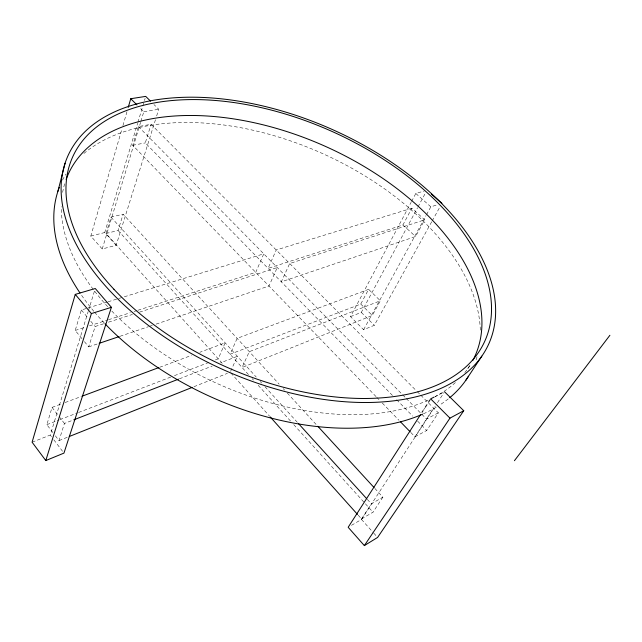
<?xml version="1.0" encoding="UTF-8"?>
<svg xmlns="http://www.w3.org/2000/svg" width="642" height="642" viewBox="0 0 642 642"><rect width="100%" height="100%" fill="white"/><g stroke="black" fill="none" stroke-linecap="round" stroke-linejoin="round"><path stroke-width="0.48" stroke-dasharray="3.21 2.41" d="M155.468 119.733L116.154 245.284L102.222 248.992L90.811 236.071L121.82 129.451M122.935 125.607L127.124 111.202M52.933 432.628L46.858 424.659L52.05 407.397L61.407 403.914M81.967 338.655L75.21 330.445L81.365 310.006L87.095 308.24M116.154 245.284L104.742 232.532L137.637 123.24M137.926 122.277L142.54 106.941M142.829 105.986L145.14 98.314M222.22 363.284L106.058 233.519L111.01 217.14L123.128 214.187L279.142 384.165M376.043 396.579L132.717 145.309L138.383 126.562L151.079 124.307L416.498 390.89M102.222 248.992L140.598 122.317M140.887 121.362L143.792 111.764L139.675 107.647M32.1 442.202L50.253 435.067L88.195 311.49M88.492 310.527L94.671 290.409M106.058 233.519L118.064 230.454L123.128 214.187M392.479 395.456L145.293 142.901L151.079 124.307M156.656 115.929L158.743 109.268L153.944 104.526M55.364 435.822L59.008 440.605L64.441 423.447L72.859 420.181M84.423 341.64L88.716 346.857L95.168 326.497L104.702 323.416M230.614 371.333L237.38 356.302L220.551 362.834M431.705 221.779L374.334 325.301L363.613 329.699L350.54 316.626L411.113 202.334M411.586 201.452L415.807 193.475L424.169 191.019M368.604 289.341L237.123 338.374L230.093 354.264L360.756 304.059L368.604 289.341L380.369 300.777L372.32 315.463L242.066 367.489L249.313 351.664L380.369 300.777M411.835 208.217L276.212 249.995L268.091 268.364L402.911 224.973L411.835 208.217L424.731 219.805L415.575 236.529L281.292 281.854L289.686 263.525L424.731 219.805M350.54 316.626L361.302 312.405L417.509 207.783M417.982 206.901L425.542 192.833M363.613 329.699L426.039 215.592M426.521 214.717L430.846 206.82L438.229 204.509M432.194 220.904L439.971 206.868M423.664 409.748L424.739 408.071M358.212 515.205L361.55 518.929L371.365 503.842L382.873 497.165L374.735 488.305M410.808 432.483L414.981 436.793L432.692 409.564M351.495 525.325L361.486 519.434L435.268 406.057M437.459 402.695L444.015 392.623M361.55 518.929L372.994 512.188L382.873 497.165M414.981 436.793L426.737 430.461L438.342 412.83L420.727 395.135M467.721 368.741L469.832 365.531M438.342 412.83L426.521 419.049L421.617 414.066M435.011 396.636L443.694 392.222M59.008 440.605L68.309 436.889M193.932 386.717L227.428 373.339M179.423 378.804L212.141 366.101M46.858 424.659L58.968 420.004M59.899 419.643L77.594 412.846M78.525 412.493L170.724 377.071M174.455 375.634L208.915 362.401M215.431 359.897L218.224 358.822L225.157 342.836L199.895 352.265M65.155 402.518L81.061 396.579M159.657 367.272L191.468 355.403M88.716 346.857L98.202 343.655M120.022 336.288L148.487 326.682M149.434 326.361L152.282 325.406M156.078 324.122L268.974 286.011L277.272 267.545L138.07 312.614M108.514 322.18L132.356 314.46M75.21 330.445L85.659 327.083M89.463 325.855L107.511 320.045M108.466 319.74L130.318 312.71M134.114 311.482L136.971 310.567M137.918 310.263L255.733 272.344L263.758 253.831L123.376 297.069M88.05 307.951L107.15 302.069M108.105 301.772L117.646 298.827M118.601 298.538L122.421 297.358M90.811 236.071L104.742 232.532M132.717 145.309L145.293 142.901M143.792 111.764L158.743 109.268M415.807 193.475L430.846 206.82M402.911 224.973L415.575 236.529M360.756 304.059L372.32 315.463M361.302 312.405L374.334 325.301M417.204 391.596L420.02 394.429M138.383 126.562L401.996 394.156M402.703 394.862L405.503 397.711M406.201 398.417L420.919 413.36M396.676 399.741L412.758 416.168M417.653 421.176L426.737 430.461M376.742 397.302L379.518 400.175M382.303 403.048L398.987 420.277M283.21 388.595L284.567 390.071M287.279 393.024L317.108 425.526M111.01 217.14L256.23 377.055M260.267 381.508L261.615 382.993M264.986 386.693L297.302 422.284M367.32 499.388L371.365 503.842M118.064 230.454L248.783 374.912M252.137 378.62L253.478 380.104M258.18 385.296L291.083 421.658M293.763 424.627L372.994 512.188M230.887 372.962L269.552 416.16M361.486 519.434L373.09 532.403M373.732 533.117L376.316 535.998M81.365 310.006L88.267 318.255M90.779 321.257L95.168 326.497M52.05 407.397L58.542 415.807M59.136 416.57L64.441 423.447M50.253 435.067L51.44 436.64M53.824 439.778L62.756 451.543M448.252 398.899A225.687 133.833 24 0 1 439.449 405.198M436.239 407.188A225.687 133.833 24 0 1 422.532 414.202M104.253 322.982A225.687 133.833 24 0 1 94.438 312.02M93.82 311.29A225.687 133.833 24 0 1 81.085 294.582M62.531 180.129A225.687 133.833 24 0 1 65.949 174.046M83.901 153.47A225.687 133.833 24 0 1 322.469 153.526A225.687 133.833 24 0 1 480.336 331.063M477.046 356.767A225.687 133.833 24 0 1 475.513 361.51M469.944 365.41A222.774 130.318 24 0 1 464.238 373.315M455.387 382.584A222.774 130.318 24 0 1 435.172 396.676M428.078 400.199A222.774 130.318 24 0 1 111.684 310.921M107.679 306.651A222.774 130.318 24 0 1 93.852 290.168M93.259 289.39A222.774 130.318 24 0 1 61.303 206.676M62.627 192.375A222.774 130.318 24 0 1 64.866 183.155"/><path stroke-width="0.96" d="M57.916 191.292L65.091 163.245M128.24 107.358L130.751 98.716L145.718 96.396L150.517 101.139M75.258 294.397L32.1 442.202L45.791 460.563L63.943 453.116L111.395 307.317L95.257 288.499L75.258 294.397L91.397 313.577L45.791 460.563M420.422 414.788L348.165 527.283L364.351 545.604L377.6 537.442L463.733 410.728L444.561 391.78M422.043 412.268L423.118 410.591M425.277 407.237L426.898 404.717M428.511 402.197L430.132 399.677M465.803 380.321L481.829 356.141A230.47 131.883 24 0 0 242.893 101.861A230.47 131.883 24 0 0 110.504 291.476A230.47 131.883 24 0 0 481.829 356.141M364.351 545.604L449.962 418.143L463.733 410.728M514.419 460.715L609.9 335.276M434.144 397.077L430.67 398.834L449.962 418.143M69.24 436.52L192.07 387.455M73.79 419.82L178.484 379.165M81.991 396.234L158.718 367.617M99.157 343.334L119.075 336.609M91.397 313.577L111.395 307.317M431.448 194.141L441.921 203.353M130.751 98.716L136.931 104.895M400.383 421.714L410.118 431.761M317.79 426.264L374.061 487.559M298.65 423.768L366.654 498.649M270.218 416.907L357.546 514.459M468.451 376.26A225.687 133.833 24 0 1 449.737 397.687M422.532 414.202A225.687 133.833 24 0 1 104.943 323.704M80.001 292.985A225.687 133.833 24 0 1 59.273 187.472M66.11 179.463A222.774 130.318 24 0 1 324.571 146.007A222.774 130.318 24 0 1 472.929 360.274M113.899 289.237A225.719 129.09 24 0 0 477.76 353.485A225.719 129.09 24 0 0 244.698 104.277A225.719 129.09 24 0 0 113.899 289.237"/></g></svg>
